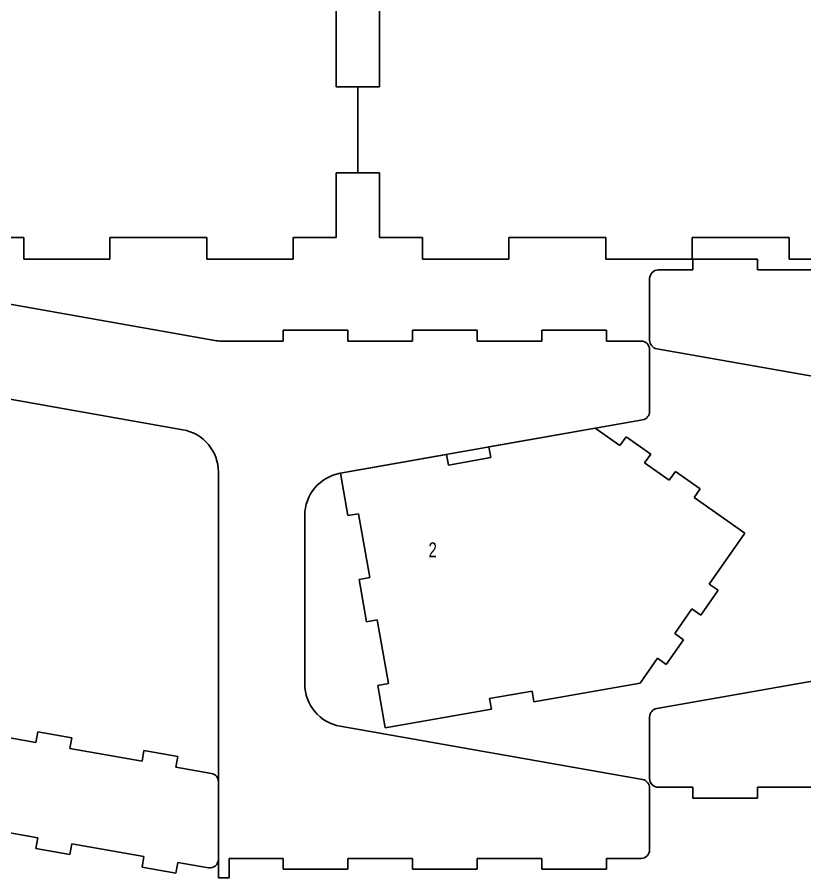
# Model space of a CAD drawing. Header units: millimetres. Extents: x 0 to 1198, y 2 to 800.
# Drawn here: x 469.4 to 652, y 1.5 to 201.1 of the extents above; entities that cross this region are included whole.
import ezdxf

# ---------------------------------------------------------------- set-up
doc = ezdxf.new("R2010")
doc.units = ezdxf.units.MM
doc.styles.add('SLDTEXTSTYLE0', font='TXT', dxfattribs={"width": 0.75})
doc.dimstyles.new('SLDDIMSTYLE0', dxfattribs={"dimtxt": 3.5, "dimasz": 3.302, "dimexe": 0, "dimexo": 0.0625, "dimgap": 0.875, "dimtad": 1, "dimrnd": 1e-09, "dimzin": 12, "dimdsep": 46, "dimtxsty": 'SLDTEXTSTYLE0', "dimblk1": 'NONE', "dimblk2": 'NONE', "dimsah": 1, "dimcen": 0.09, "dimadec": 0, "dimazin": 3, "dimtfac": 1, "dimtmove": 0, "dimatfit": 0, "dimldrblk": 'NONE', "dimfxl": 1, "dimfrac": 2, "dimtolj": 1, "dimtzin": 12, "dimarcsym": 0})

# ---------------------------------------------------------------- blocks, each defined once
blk = doc.blocks.new('2- Top')
at = {"color": 179, "linetype": 'Continuous', "lineweight": 25}
for p, q in [((15, 150), (15, 155)), ((15, 155), (35, 155)), ((35, 155), (35, 150)), ((57.5, 150), (57.5, 155)), ((57.5, 155), (77.5, 155)), ((77.5, 155), (77.5, 150)), ((270, 155), (290, 155)), ((290, 155), (290, 150)), ((312.5, 150), (312.5, 155)), ((312.5, 155), (332.5, 155)), ((332.5, 155), (332.5, 150)), ((355, 150), (355, 155)), ((355, 155), (375, 155)), ((375, 155), (375, 150)), ((5, 135), (5, 150)), ((5, 150), (15, 150)), ((35, 150), (57.5, 150)), ((77.5, 150), (100, 150)), ((290, 150), (312.5, 150)), ((332.5, 150), (355, 150)), ((375, 150), (385, 150)), ((385, 150), (385, 135)), ((0, 115), (0, 135)), ((0, 135), (5, 135)), ((385, 135), (390, 135)), ((390, 135), (390, 115)), ((5, 115), (0, 115)), ((5, 87.5), (5, 115)), ((390, 115), (385, 115)), ((385, 115), (385, 87.5))]:
    blk.add_line(p, q, dxfattribs=at)
blk = doc.blocks.new('2- Side')
at = {"color": 179, "linetype": 'Continuous', "lineweight": 25}
for p, q in [((141.22, 208.33), (123.25, 208.33)), ((121.28, 206.68), (119.83, 198.48)), ((143.19, 205.98), (141.94, 198.91)), ((117.37, 198.91), (115.98, 191.04)), ((119.83, 198.48), (117.37, 198.91)), ((141.94, 198.91), (144.4, 198.48)), ((143.01, 190.6), (144.4, 198.48)), ((115.49, 173.86), (118.44, 190.6)), ((115.98, 191.04), (118.44, 190.6)), ((140.55, 191.04), (137.6, 174.29)), ((140.55, 191.04), (143.01, 190.6)), ((111.64, 166.42), (113.03, 174.29)), ((113.03, 174.29), (115.49, 173.86)), ((137.6, 174.29), (140.06, 173.86)), ((138.67, 165.98), (140.06, 173.86)), ((114.1, 165.98), (103.92, 108.26)), ((114.1, 165.98), (111.64, 166.42)), ((124.65, 100.86), (136.21, 166.42)), ((136.21, 166.42), (138.67, 165.98)), ((0, 100), (0, 97.5)), ((94.08, 100), (0, 100)), ((124.5, 99.13), (124.5, 85)), ((0, 97.5), (4.5, 97.5)), ((4.5, 97.5), (4.5, 85)), ((2, 85), (2, 70)), ((4.5, 85), (2, 85)), ((124.5, 85), (127, 85)), ((127, 85), (127, 70)), ((45, 80), (84, 80)), ((2, 70), (4.5, 70)), ((4.5, 70), (4.5, 55)), ((35.15, 71.74), (22.79, 1.65)), ((93.85, 71.74), (106.21, 1.65)), ((127, 70), (124.5, 70)), ((124.5, 70), (124.5, 55)), ((2, 55), (2, 40)), ((4.5, 55), (2, 55)), ((124.5, 55), (127, 55)), ((127, 55), (127, 40)), ((2, 40), (4.5, 40)), ((4.5, 40), (4.5, 25)), ((127, 40), (124.5, 40)), ((124.5, 40), (124.5, 25)), ((2, 25), (2, 10)), ((4.5, 25), (2, 25)), ((124.5, 25), (127, 25)), ((127, 25), (127, 10)), ((2, 10), (4.5, 10)), ((4.5, 10), (4.5, 2)), ((127, 10), (124.5, 10)), ((124.5, 10), (124.5, 2)), ((6.5, 0), (20.82, 0)), ((108.18, 0), (122.5, 0))]:
    blk.add_line(p, q, dxfattribs=at)
for centre, radius, start, end in [((123.25, 206.33), 2, 90, 170), ((141.22, 206.33), 2, 350, 90), ((94.08, 110), 10, 270, 350), ((134.5, 99.13), 10, 170, 180), ((45, 70), 10, 90, 170), ((84, 70), 10, 10, 90), ((6.5, 2), 2, 180, 270), ((122.5, 2), 2, 270, 0), ((20.82, 2), 2, 270, 350), ((108.18, 2), 2, 190, 270)]:
    blk.add_arc(centre, radius, start, end, dxfattribs=at)
blk = doc.blocks.new('1- Back-2')
at = {"color": 179, "linetype": 'Continuous', "lineweight": 25}
for p, q in [((19.8, 79.8), (30, 90)), ((30, 90), (40.2, 79.8)), ((13.08, 76.62), (18.03, 81.57)), ((18.03, 81.57), (19.8, 79.8)), ((40.2, 79.8), (41.97, 81.57)), ((41.97, 81.57), (46.92, 76.62)), ((14.85, 74.85), (13.08, 76.62)), ((46.92, 76.62), (45.15, 74.85)), ((9.9, 69.9), (14.85, 74.85)), ((45.15, 74.85), (50.1, 69.9)), ((3.18, 66.72), (8.13, 71.67)), ((8.13, 71.67), (9.9, 69.9)), ((50.1, 69.9), (51.87, 71.67)), ((51.87, 71.67), (56.82, 66.72)), ((4.95, 64.95), (3.18, 66.72)), ((56.82, 66.72), (55.05, 64.95)), ((0, 60), (4.95, 64.95)), ((55.05, 64.95), (60, 60)), ((0, 35), (0, 60)), ((60, 60), (60, 35)), ((2.5, 35), (0, 35)), ((2.5, 25), (2.5, 35)), ((60, 35), (57.5, 35)), ((57.5, 35), (57.5, 25)), ((0, 25), (2.5, 25)), ((0, 0), (0, 25)), ((57.5, 25), (60, 25)), ((60, 25), (60, 0)), ((10, 2.5), (10, 0)), ((25, 2.5), (10, 2.5)), ((25, 0), (25, 2.5)), ((35, 2.5), (35, 0)), ((50, 2.5), (35, 2.5)), ((50, 0), (50, 2.5)), ((10, 0), (0, 0)), ((35, 0), (25, 0)), ((60, 0), (50, 0))]:
    blk.add_line(p, q, dxfattribs=at)
blk = doc.blocks.new('_D')
at = {"color": 7, "linetype": 'Continuous', "lineweight": 18, "insert": (564.77, 79.31), "char_height": 3.5, "attachment_point": 1, "style": 'SLDTEXTSTYLE0'}
blk.add_mtext('2', dxfattribs=at)
blk = doc.blocks.new('_NONE')

msp = doc.modelspace()

# ---------------------------------------------------------------- block references
at = {"color": 7, "linetype": 'Continuous'}
for name, p, rotation in [('2- Top', (548.394, 300.001), 180), ('2- Top', (938.394, 300.001), 180), ('2- Side', (307.737, 147.001), 270), ('2- Side', (616.065, 1.501), 90), ('2- Side', (616.065, 147.001), 270), ('1- Back-2', (544.329, 95.352), 280)]:
    msp.add_blockref(name, p, dxfattribs=dict(at, rotation=rotation))

# ---------------------------------------------------------------- dimensions: what is measured, and where the dimension line sits
at = {"color": 7, "linetype": 'Continuous', "lineweight": 18}
dim = msp.add_linear_dim(base=(566.065487481, 74.799138597), p1=(720.229913897, 74.799138597), p2=(411.901061066, 74.799138597), angle=90, dimstyle='SLDDIMSTYLE0', dxfattribs=at)
dim.commit()
dim.dimension.update_dxf_attribs({"geometry": '_D', "text_midpoint": (566.065487481, 74.799138597), "dimtype": 160})

doc.saveas('drawing.dxf')
